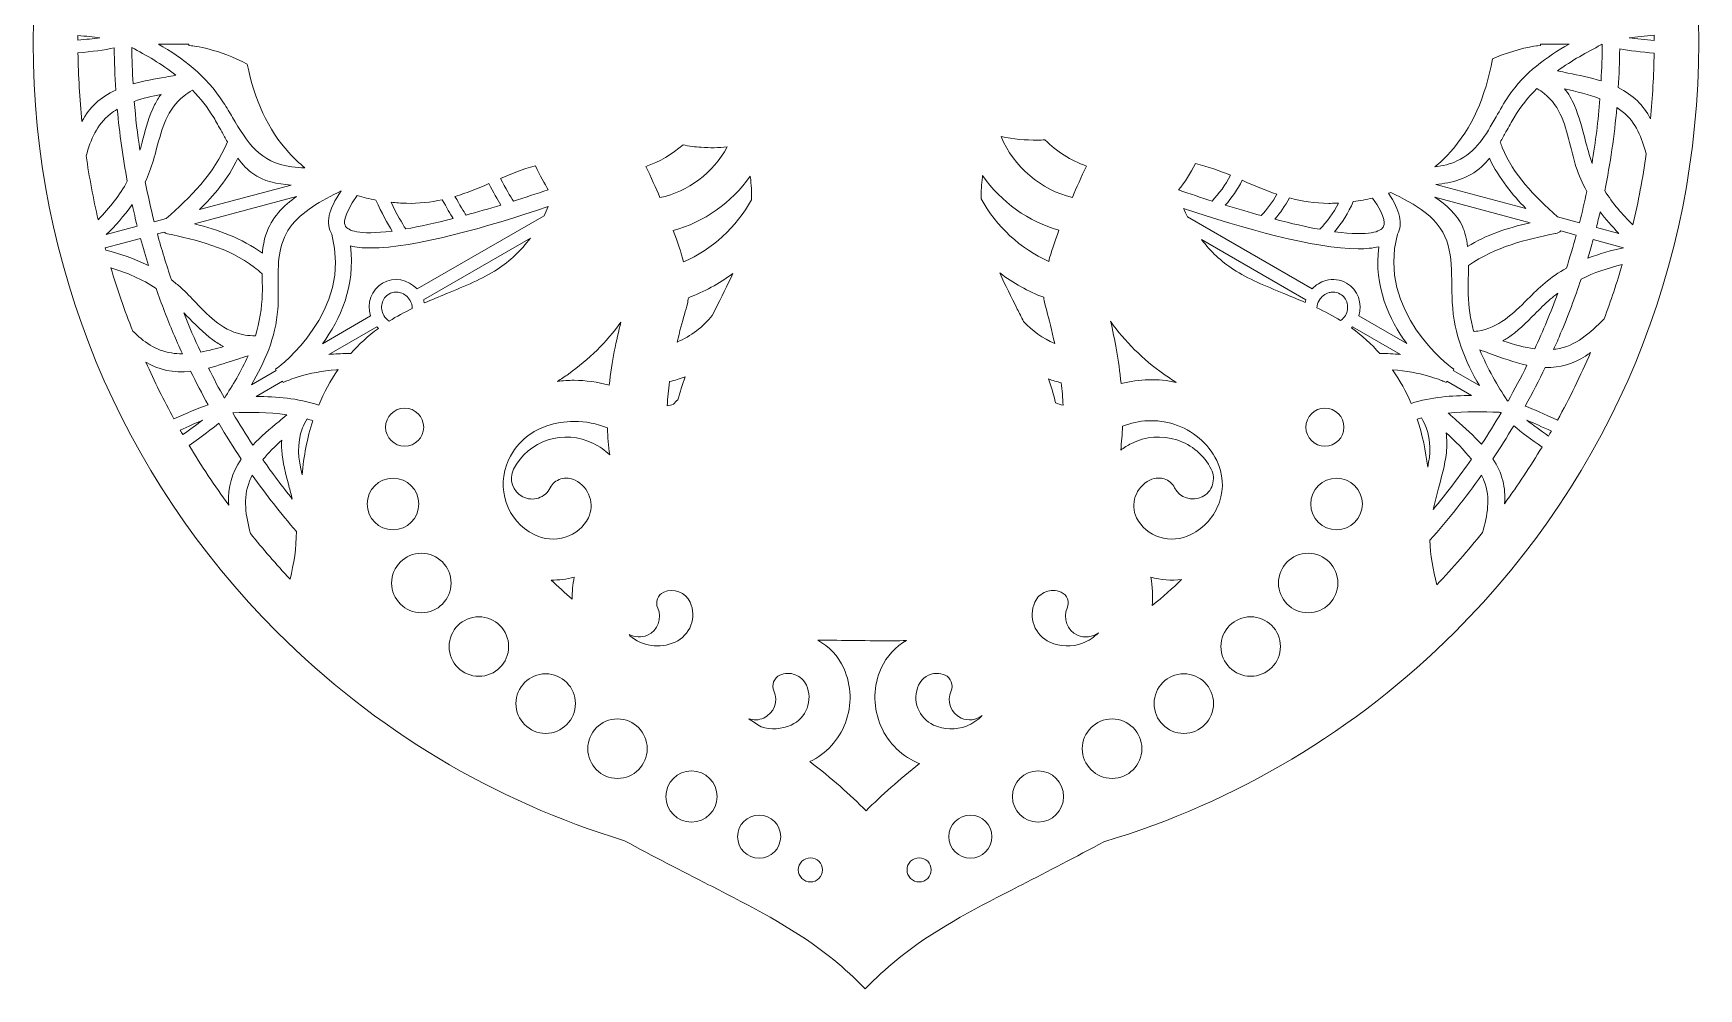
# Model space of a CAD drawing. Header units: millimetres. Extents: x -62 to 1216, y -386 to -56.
# Drawn here: x 931.4 to 1215.7, y -381.4 to -218.4 of the extents above; entities that cross this region are included whole.
import ezdxf

# ---------------------------------------------------------------- set-up
doc = ezdxf.new("R2010")
doc.units = ezdxf.units.MM
doc.header["$MEASUREMENT"] = 0
doc.layers.add('Layer 1', color=7, linetype='Continuous')

msp = doc.modelspace()

# ---------------------------------------------------------------- linework, layer by layer
at = {"layer": 'Layer 1', "lineweight": 0}
for points, knots in [([(1215.65, -219.74), (1215.65, -184.9), (1202.99, -151.57), (1179.92, -125.61), (1179.48, -124.26), (1178.98, -122.7), (1178.49, -121.24), (1175.29, -111.5), (1171.28, -99.31), (1171.29, -88.37), (1171.33, -83.41), (1172.21, -78.71), (1174.39, -74.63), (1177.69, -68.43), (1183.89, -63.84), (1192.79, -61.35), (1192.79, -61.35), (1205.64, -57.92), (1205.64, -57.92), (1205.64, -57.92), (1204.52, -57.89), (1204.52, -57.89), (1204.52, -57.89), (1192.31, -57.29), (1192.31, -57.29), (1184.33, -57.02), (1164.86, -57.97), (1154.83, -71.28), (1151.07, -76.27), (1149.05, -83), (1148.39, -91.64), (1148.23, -93.8), (1148.15, -96.06), (1148.13, -98.72), (1125.82, -84.91), (1100.04, -77.61), (1073.52, -77.61), (1047.02, -77.61), (1021.25, -84.9), (998.94, -98.71), (998.89, -93.28), (998.47, -88.88), (997.62, -84.92), (995.52, -75.15), (990.23, -67.89), (981.86, -63.08), (974.59, -58.9), (965.19, -56.75), (954.74, -57.11), (954.74, -57.11), (942.53, -57.89), (942.53, -57.89), (942.53, -57.89), (941.41, -57.92), (941.41, -57.92), (941.41, -57.92), (954.33, -61.37), (954.33, -61.37), (963.24, -63.86), (969.35, -68.43), (972.66, -74.63), (974.83, -78.71), (975.71, -83.41), (975.75, -88.37), (975.76, -99.31), (971.75, -111.5), (968.55, -121.24), (968.06, -122.71), (967.56, -124.27), (967.12, -125.62), (944.05, -151.58), (931.39, -184.9), (931.39, -219.74), (931.39, -219.81), (931.39, -219.89), (931.39, -219.97), (931.39, -220.01), (931.39, -220.05), (931.39, -220.09), (931.39, -258.05), (946.18, -293.74), (973.02, -320.59), (989.61, -337.18), (1010.11, -349.48), (1032.31, -356.17), (1037.18, -358.81), (1042.08, -361.34), (1046.65, -363.67), (1046.65, -363.67), (1047.18, -363.94), (1047.18, -363.94), (1053.82, -367.34), (1060.68, -370.85), (1066.6, -375.39), (1068.49, -376.84), (1070.31, -378.42), (1072.01, -380.08), (1072.01, -380.08), (1073.38, -381.42), (1073.38, -381.42), (1073.38, -381.42), (1074.76, -380.08), (1074.76, -380.08), (1076.46, -378.42), (1078.28, -376.84), (1080.17, -375.39), (1086.09, -370.85), (1092.95, -367.34), (1099.58, -363.95), (1099.58, -363.95), (1100.12, -363.67), (1100.12, -363.67), (1104.57, -361.39), (1109.35, -358.93), (1114.14, -356.34), (1136.58, -349.69), (1157.28, -337.33), (1174.02, -320.59), (1200.87, -293.74), (1215.65, -258.05), (1215.65, -220.09), (1215.65, -220.05), (1215.65, -220.01), (1215.65, -219.97), (1215.65, -219.89), (1215.65, -219.81), (1215.65, -219.74)], [0, 0, 0, 0, 1, 1, 1, 2, 2, 2, 3, 3, 3, 4, 4, 4, 5, 5, 5, 6, 6, 6, 7, 7, 7, 8, 8, 8, 9, 9, 9, 10, 10, 10, 11, 11, 11, 12, 12, 12, 13, 13, 13, 14, 14, 14, 15, 15, 15, 16, 16, 16, 17, 17, 17, 18, 18, 18, 19, 19, 19, 20, 20, 20, 21, 21, 21, 22, 22, 22, 23, 23, 23, 24, 24, 24, 25, 25, 25, 26, 26, 26, 27, 27, 27, 28, 28, 28, 29, 29, 29, 30, 30, 30, 31, 31, 31, 32, 32, 32, 33, 33, 33, 34, 34, 34, 35, 35, 35, 36, 36, 36, 37, 37, 37, 38, 38, 38, 39, 39, 39, 40, 40, 40, 41, 41, 41, 42, 42, 42, 42]), ([(939.01, -218.78), (940.38, -218.91), (941.66, -219.04), (942.76, -219.18), (941.66, -219.32), (940.37, -219.46), (939, -219.59), (939, -219.32), (939.01, -219.05), (939.01, -218.78)], [0, 0, 0, 0, 1, 1, 1, 2, 2, 2, 3, 3, 3, 3]), ([(1203.8, -219.18), (1205.04, -219.02), (1206.51, -218.87), (1208.06, -218.73), (1208.06, -219.03), (1208.07, -219.33), (1208.07, -219.63), (1206.51, -219.49), (1205.04, -219.34), (1203.8, -219.18)], [0, 0, 0, 0, 1, 1, 1, 2, 2, 2, 3, 3, 3, 3]), ([(939.02, -221.77), (941.37, -221.54), (943.59, -221.26), (945.2, -220.9), (945.23, -223.29), (945.32, -225.71), (945.47, -228.11), (942.83, -229.31), (940.94, -231.07), (939.69, -233.45), (939.3, -229.59), (939.08, -225.69), (939.02, -221.77)], [0, 0, 0, 0, 1, 1, 1, 2, 2, 2, 3, 3, 3, 4, 4, 4, 4]), ([(955.72, -225.57), (955.14, -225.68), (954.56, -225.78), (953.99, -225.88), (952.13, -226.21), (950.21, -226.55), (948.42, -227.05), (948.29, -224.96), (948.22, -222.88), (948.2, -220.85), (950.62, -222.12), (953.3, -223.65), (955.72, -225.57)], [0, 0, 0, 0, 1, 1, 1, 2, 2, 2, 3, 3, 3, 4, 4, 4, 4]), ([(975.53, -241.21), (970, -240.52), (967.87, -236.92), (965.39, -232.76), (964.91, -231.95), (964.41, -231.1), (963.86, -230.26), (960.85, -225.55), (956.82, -222.61), (952.75, -220.25), (952.75, -220.25), (957.94, -220.25), (957.94, -220.25), (957.94, -220.25), (957.92, -220.48), (957.92, -220.48), (957.92, -220.48), (958.41, -220.53), (958.41, -220.53), (958.5, -220.54), (963.13, -221.09), (967.92, -223.68), (969.09, -229.76), (971.48, -234.86), (975.02, -238.78), (975.87, -239.72), (976.78, -240.58), (977.74, -241.37), (976.99, -241.35), (976.25, -241.3), (975.53, -241.21)], [0, 0, 0, 0, 1, 1, 1, 2, 2, 2, 3, 3, 3, 4, 4, 4, 5, 5, 5, 6, 6, 6, 7, 7, 7, 8, 8, 8, 9, 9, 9, 10, 10, 10, 10]), ([(1174.38, -240.2), (1173.23, -240.73), (1171.97, -241.03), (1170.64, -241.2), (1171.53, -240.46), (1172.38, -239.65), (1173.17, -238.78), (1176.88, -234.67), (1179.32, -229.26), (1180.43, -222.8), (1184.52, -220.96), (1188.08, -220.54), (1188.16, -220.53), (1188.16, -220.53), (1188.66, -220.48), (1188.66, -220.48), (1188.66, -220.48), (1188.63, -220.25), (1188.63, -220.25), (1188.63, -220.25), (1193.53, -220.25), (1193.53, -220.25), (1189.72, -222.43), (1185.95, -225.09), (1183.18, -229.15), (1182.4, -230.29), (1181.73, -231.5), (1181.07, -232.67), (1179.32, -235.77), (1177.67, -238.71), (1174.38, -240.2)], [0, 0, 0, 0, 1, 1, 1, 2, 2, 2, 3, 3, 3, 4, 4, 4, 5, 5, 5, 6, 6, 6, 7, 7, 7, 8, 8, 8, 9, 9, 9, 10, 10, 10, 10]), ([(1198.95, -220.41), (1198.98, -220.4), (1199, -220.39), (1199.02, -220.37), (1199.08, -220.35), (1199.13, -220.32), (1199.18, -220.29), (1199.17, -222.32), (1199.11, -224.42), (1198.99, -226.54), (1197.17, -225.98), (1195.21, -225.58), (1193.32, -225.19), (1192.73, -225.07), (1192.14, -224.95), (1191.55, -224.82), (1193.97, -223.06), (1196.63, -221.61), (1198.95, -220.41)], [0, 0, 0, 0, 1, 1, 1, 2, 2, 2, 3, 3, 3, 4, 4, 4, 5, 5, 5, 6, 6, 6, 6]), ([(1207.42, -233.02), (1206.25, -230.69), (1204.45, -228.94), (1201.93, -227.69), (1202.07, -225.48), (1202.15, -223.26), (1202.17, -221.06), (1203.81, -221.37), (1205.88, -221.61), (1208.05, -221.81), (1207.99, -225.57), (1207.78, -229.31), (1207.42, -233.02)], [0, 0, 0, 0, 1, 1, 1, 2, 2, 2, 3, 3, 3, 4, 4, 4, 4]), ([(948.62, -230.04), (950.1, -229.52), (951.69, -229.14), (953.19, -228.83), (952.78, -229.38), (952.42, -229.98), (952.1, -230.61), (951.16, -232.5), (950.62, -234.53), (950.1, -236.5), (949.93, -237.12), (949.77, -237.75), (949.59, -238.38), (949.17, -235.62), (948.85, -232.82), (948.62, -230.04)], [0, 0, 0, 0, 1, 1, 1, 2, 2, 2, 3, 3, 3, 4, 4, 4, 5, 5, 5, 5]), ([(951.25, -242.02), (951.72, -240.72), (952.08, -239.38), (952.43, -238.09), (953.36, -234.64), (954.23, -231.38), (957.08, -229.12), (957.52, -228.77), (958.01, -228.44), (958.57, -228.13), (959.93, -229.54), (961.11, -231.07), (962.18, -232.79), (962.63, -233.51), (963.08, -234.33), (963.55, -235.2), (963.86, -235.77), (964.18, -236.35), (964.52, -236.93), (962.24, -242.49), (958.13, -246.45), (954.09, -250.01), (954.09, -250.01), (952.03, -250.56), (952.03, -250.56), (951.46, -248.32), (950.95, -246.04), (950.51, -243.78), (950.79, -243.18), (951.03, -242.6), (951.25, -242.02)], [0, 0, 0, 0, 1, 1, 1, 2, 2, 2, 3, 3, 3, 4, 4, 4, 5, 5, 5, 6, 6, 6, 7, 7, 7, 8, 8, 8, 9, 9, 9, 10, 10, 10, 10]), ([(1191.53, -249.75), (1187.52, -246.07), (1184.05, -242.61), (1182.1, -237.88), (1182, -237.62), (1181.89, -237.34), (1181.77, -237), (1182.11, -236.41), (1182.44, -235.8), (1182.76, -235.21), (1183.23, -234.35), (1183.67, -233.54), (1184.14, -232.78), (1185.28, -230.94), (1186.56, -229.31), (1188.04, -227.83), (1188.49, -228.1), (1188.89, -228.39), (1189.27, -228.69), (1192.14, -230.99), (1192.93, -234.23), (1193.76, -237.66), (1194.04, -238.81), (1194.33, -239.99), (1194.7, -241.16), (1195.17, -242.61), (1195.77, -243.99), (1196.54, -245.39), (1196.17, -247.18), (1195.75, -248.98), (1195.3, -250.76), (1195.3, -250.76), (1191.53, -249.75), (1191.53, -249.75)], [0, 0, 0, 0, 1, 1, 1, 2, 2, 2, 3, 3, 3, 4, 4, 4, 5, 5, 5, 6, 6, 6, 7, 7, 7, 8, 8, 8, 9, 9, 9, 10, 10, 10, 11, 11, 11, 11]), ([(1196.28, -236.59), (1195.77, -234.64), (1195.24, -232.64), (1194.43, -230.72), (1193.98, -229.66), (1193.43, -228.72), (1192.75, -227.88), (1194.82, -228.35), (1196.9, -228.86), (1198.79, -229.61), (1198.51, -233.26), (1198.05, -236.95), (1197.44, -240.61), (1196.99, -239.28), (1196.63, -237.92), (1196.28, -236.59)], [0, 0, 0, 0, 1, 1, 1, 2, 2, 2, 3, 3, 3, 4, 4, 4, 5, 5, 5, 5]), ([(940.41, -239.3), (941.21, -236.56), (942.22, -234.04), (944.55, -232.18), (944.9, -231.9), (945.29, -231.63), (945.73, -231.37), (946.1, -235.49), (946.68, -239.62), (947.44, -243.66), (946.14, -246.04), (944.46, -248.15), (942.46, -250.23), (941.63, -246.63), (940.94, -242.98), (940.41, -239.3)], [0, 0, 0, 0, 1, 1, 1, 2, 2, 2, 3, 3, 3, 4, 4, 4, 5, 5, 5, 5]), ([(1204.4, -251.12), (1202.6, -249.31), (1200.95, -247.42), (1199.62, -245.28), (1200.56, -240.64), (1201.25, -235.87), (1201.68, -231.07), (1202.01, -231.29), (1202.32, -231.51), (1202.61, -231.75), (1205.01, -233.68), (1205.96, -236.26), (1206.69, -239.06), (1206.11, -243.13), (1205.35, -247.15), (1204.4, -251.12)], [0, 0, 0, 0, 1, 1, 1, 2, 2, 2, 3, 3, 3, 4, 4, 4, 5, 5, 5, 5]), ([(1042.29, -237.45), (1043.3, -237.66), (1044.35, -237.81), (1045.41, -237.87), (1046.86, -237.98), (1048.35, -237.95), (1049.84, -237.8), (1047.41, -242.22), (1043.17, -245.43), (1038.35, -246.45), (1037.63, -244.79), (1036.83, -243.01), (1035.96, -241.13), (1038.28, -240.32), (1040.44, -239.07), (1042.29, -237.45)], [0, 0, 0, 0, 1, 1, 1, 2, 2, 2, 3, 3, 3, 4, 4, 4, 5, 5, 5, 5]), ([(1096.58, -236.05), (1098.7, -236.47), (1100.76, -236.66), (1102.83, -236.64), (1103.24, -236.63), (1103.65, -236.62), (1104.06, -236.59), (1106.05, -238.59), (1108.47, -240.12), (1111.14, -241.07), (1110.26, -242.96), (1109.46, -244.75), (1108.74, -246.41), (1103.4, -245.2), (1098.72, -241.19), (1096.58, -236.05)], [0, 0, 0, 0, 1, 1, 1, 2, 2, 2, 3, 3, 3, 4, 4, 4, 5, 5, 5, 5]), ([(959.74, -248.5), (962.16, -246.13), (964.62, -243.28), (966.31, -239.74), (967.15, -240.86), (967.98, -241.72), (968.85, -242.34), (970.68, -243.66), (973.05, -244.16), (975.38, -244.31), (975.38, -244.31), (959.74, -248.5), (959.74, -248.5)], [0, 0, 0, 0, 1, 1, 1, 2, 2, 2, 3, 3, 3, 4, 4, 4, 4]), ([(1013.33, -247.05), (1012.81, -246.22), (1012.01, -244.87), (1011.16, -243.17), (1012.84, -242.44), (1014.87, -241.63), (1017.09, -241.02), (1017.89, -242.69), (1018.67, -244.1), (1019.29, -245.11), (1017.26, -245.8), (1015.26, -246.45), (1013.33, -247.05)], [0, 0, 0, 0, 1, 1, 1, 2, 2, 2, 3, 3, 3, 4, 4, 4, 4]), ([(1129.74, -240.65), (1131.91, -241.16), (1133.96, -241.89), (1135.75, -242.63), (1134.86, -244.32), (1133.8, -245.79), (1132.58, -247.03), (1130.72, -246.44), (1128.8, -245.81), (1126.85, -245.15), (1127.96, -243.83), (1128.92, -242.33), (1129.74, -240.65)], [0, 0, 0, 0, 1, 1, 1, 2, 2, 2, 3, 3, 3, 4, 4, 4, 4]), ([(1170.78, -244.19), (1173.52, -243.98), (1176.29, -243.23), (1178.59, -241.18), (1179.05, -240.77), (1179.5, -240.29), (1179.94, -239.74), (1181.58, -243.21), (1183.96, -246.05), (1186.14, -248.31), (1186.14, -248.31), (1170.78, -244.19), (1170.78, -244.19)], [0, 0, 0, 0, 1, 1, 1, 2, 2, 2, 3, 3, 3, 4, 4, 4, 4]), ([(1009.17, -244.06), (1009.91, -245.54), (1010.63, -246.79), (1011.2, -247.71), (1009.13, -248.34), (1007.13, -248.92), (1005.25, -249.43), (1004.87, -248.86), (1004.16, -247.74), (1003.36, -246.24), (1005.38, -245.65), (1007.31, -244.88), (1009.17, -244.06)], [0, 0, 0, 0, 1, 1, 1, 2, 2, 2, 3, 3, 3, 4, 4, 4, 4]), ([(1042.39, -257.4), (1041.97, -255.84), (1041.39, -254.08), (1040.63, -252.06), (1045.85, -250.67), (1050.57, -247.32), (1053.75, -242.79), (1053.76, -242.83), (1053.76, -242.87), (1053.77, -242.91), (1053.77, -242.91), (1053.78, -242.99), (1053.78, -242.99), (1053.95, -244.23), (1054.03, -245.51), (1053.99, -246.8), (1051.4, -251.5), (1047.22, -255.31), (1042.39, -257.4)], [0, 0, 0, 0, 1, 1, 1, 2, 2, 2, 3, 3, 3, 4, 4, 4, 5, 5, 5, 6, 6, 6, 6]), ([(1093.4, -242.95), (1093.41, -242.9), (1093.41, -242.86), (1093.41, -242.84), (1093.42, -242.79), (1093.43, -242.74), (1093.43, -242.69), (1096.59, -247.21), (1101.27, -250.58), (1106.46, -252.01), (1105.71, -254.02), (1105.12, -255.77), (1104.7, -257.33), (1099.89, -255.19), (1095.74, -251.36), (1093.18, -246.65), (1093.16, -245.39), (1093.23, -244.14), (1093.4, -242.95)], [0, 0, 0, 0, 1, 1, 1, 2, 2, 2, 3, 3, 3, 4, 4, 4, 5, 5, 5, 6, 6, 6, 6]), ([(1137.98, -243.6), (1139.8, -244.42), (1141.69, -245.22), (1143.66, -245.88), (1142.88, -247.24), (1141.99, -248.46), (1140.98, -249.51), (1139.04, -248.98), (1136.98, -248.39), (1134.85, -247.73), (1135.95, -246.49), (1136.91, -245.07), (1137.74, -243.49), (1137.82, -243.53), (1137.9, -243.56), (1137.98, -243.6)], [0, 0, 0, 0, 1, 1, 1, 2, 2, 2, 3, 3, 3, 4, 4, 4, 5, 5, 5, 5]), ([(976.34, -246.27), (974.08, -247.82), (972.06, -249.85), (971.09, -252.78), (970.78, -253.71), (970.59, -254.73), (970.5, -255.94), (966.94, -253.37), (962.9, -251.96), (958.93, -250.93), (958.93, -250.93), (976.34, -246.27), (976.34, -246.27)], [0, 0, 0, 0, 1, 1, 1, 2, 2, 2, 3, 3, 3, 4, 4, 4, 4]), ([(972.86, -275.93), (972.86, -275.93), (968.62, -278.38), (968.62, -278.38), (970.83, -274.58), (972.76, -270.39), (973.13, -265.49), (973.23, -264.12), (973.22, -262.73), (973.2, -261.39), (973.16, -257.83), (973.12, -254.46), (975.22, -251.52), (977.18, -248.79), (980.56, -246.99), (983.93, -245.3), (981.74, -248.51), (981.24, -250.89), (982.34, -252.69), (985.93, -265.86), (973.26, -275.36), (973.13, -275.45), (973.13, -275.45), (972.73, -275.74), (972.73, -275.74), (972.73, -275.74), (972.86, -275.93), (972.86, -275.93)], [0, 0, 0, 0, 1, 1, 1, 2, 2, 2, 3, 3, 3, 4, 4, 4, 5, 5, 5, 6, 6, 6, 7, 7, 7, 8, 8, 8, 9, 9, 9, 9]), ([(986.69, -246.1), (987.72, -246.42), (988.79, -246.67), (989.88, -246.87), (990.85, -249.08), (991.87, -250.91), (992.64, -252.16), (986.77, -252.93), (985.14, -252), (984.7, -251.35), (984.45, -251), (984.04, -249.71), (986.69, -246.1)], [0, 0, 0, 0, 1, 1, 1, 2, 2, 2, 3, 3, 3, 4, 4, 4, 4]), ([(992.45, -247.25), (993.31, -247.33), (994.18, -247.4), (995.07, -247.42), (997.2, -247.48), (999.24, -247.24), (1001.2, -246.8), (1001.91, -248.15), (1002.57, -249.25), (1003.06, -250.01), (1000.03, -250.79), (997.3, -251.4), (994.95, -251.8), (994.36, -250.87), (993.41, -249.27), (992.45, -247.25)], [0, 0, 0, 0, 1, 1, 1, 2, 2, 2, 3, 3, 3, 4, 4, 4, 5, 5, 5, 5]), ([(1145.78, -246.51), (1147.92, -247.08), (1150.16, -247.43), (1152.51, -247.43), (1152.71, -247.43), (1152.91, -247.43), (1153.13, -247.42), (1153.48, -247.41), (1153.83, -247.39), (1154.17, -247.37), (1153.27, -249.1), (1152.21, -250.6), (1150.96, -251.86), (1148.71, -251.45), (1146.14, -250.87), (1143.31, -250.13), (1144.23, -249.05), (1145.05, -247.84), (1145.78, -246.51)], [0, 0, 0, 0, 1, 1, 1, 2, 2, 2, 3, 3, 3, 4, 4, 4, 5, 5, 5, 6, 6, 6, 6]), ([(1156.7, -247.13), (1157.83, -246.98), (1158.92, -246.78), (1159.99, -246.52), (1162.42, -249.92), (1162.02, -251.16), (1161.79, -251.5), (1161.33, -252.17), (1159.63, -253.11), (1153.5, -252.27), (1154.75, -250.79), (1155.82, -249.07), (1156.7, -247.13)], [0, 0, 0, 0, 1, 1, 1, 2, 2, 2, 3, 3, 3, 4, 4, 4, 4]), ([(1173.44, -275.45), (1173.32, -275.35), (1160.63, -265.9), (1164.24, -252.69), (1165.18, -250.94), (1164.7, -248.69), (1162.72, -245.7), (1162.86, -245.65), (1162.99, -245.61), (1163.12, -245.56), (1165.17, -246.59), (1167.23, -247.67), (1168.96, -248.98), (1173.4, -252.34), (1173.45, -256.52), (1173.52, -261.36), (1173.53, -262.31), (1173.54, -263.29), (1173.59, -264.3), (1173.84, -269.88), (1175.86, -274.44), (1178.21, -278.52), (1178.21, -278.52), (1173.72, -275.92), (1173.72, -275.92), (1173.72, -275.92), (1173.85, -275.74), (1173.85, -275.74), (1173.85, -275.74), (1173.44, -275.45), (1173.44, -275.45)], [0, 0, 0, 0, 1, 1, 1, 2, 2, 2, 3, 3, 3, 4, 4, 4, 5, 5, 5, 6, 6, 6, 7, 7, 7, 8, 8, 8, 9, 9, 9, 10, 10, 10, 10]), ([(1170.63, -246.37), (1170.63, -246.37), (1186.9, -250.73), (1186.9, -250.73), (1182.84, -251.67), (1179.37, -252.82), (1176.2, -254.79), (1176.04, -253.43), (1175.75, -252.29), (1175.31, -251.34), (1175.31, -251.34), (1175.31, -251.34), (1175.31, -251.34), (1174.38, -249.28), (1172.58, -247.66), (1170.63, -246.37)], [0, 0, 0, 0, 1, 1, 1, 2, 2, 2, 3, 3, 3, 4, 4, 4, 5, 5, 5, 5]), ([(948.26, -247.65), (948.55, -248.92), (948.84, -250.15), (949.14, -251.34), (949.14, -251.34), (943.84, -252.76), (943.84, -252.76), (945.29, -251.33), (946.88, -249.62), (948.26, -247.65)], [0, 0, 0, 0, 1, 1, 1, 2, 2, 2, 3, 3, 3, 3]), ([(996.91, -262.04), (995.4, -260.37), (992.94, -259.94), (991.02, -261.04), (989.11, -262.15), (988.26, -264.5), (988.94, -266.64), (988.94, -266.64), (980.75, -271.37), (980.75, -271.37), (983.76, -267.26), (986.44, -261.52), (985.51, -254.7), (986.48, -254.93), (987.64, -255.04), (988.98, -255.04), (996.47, -255.04), (1008.91, -251.47), (1019.26, -247.99), (1019.05, -248.51), (1018.82, -249.03), (1018.57, -249.53), (1018.57, -249.53), (996.91, -262.04), (996.91, -262.04)], [0, 0, 0, 0, 1, 1, 1, 2, 2, 2, 3, 3, 3, 4, 4, 4, 5, 5, 5, 6, 6, 6, 7, 7, 7, 8, 8, 8, 8]), ([(1155.55, -261.04), (1154.49, -260.43), (1153.23, -260.27), (1152.02, -260.59), (1151.1, -260.83), (1150.29, -261.33), (1149.66, -262.04), (1149.66, -262.04), (1128.37, -249.75), (1128.37, -249.75), (1128.14, -249.27), (1127.91, -248.79), (1127.7, -248.3), (1137.84, -251.69), (1150.11, -255.19), (1157.51, -255.19), (1158.88, -255.19), (1160.07, -255.07), (1161.04, -254.83), (1160.17, -261.59), (1162.83, -267.29), (1165.82, -271.36), (1165.82, -271.36), (1157.63, -266.63), (1157.63, -266.63), (1158.31, -264.49), (1157.46, -262.15), (1155.55, -261.04)], [0, 0, 0, 0, 1, 1, 1, 2, 2, 2, 3, 3, 3, 4, 4, 4, 5, 5, 5, 6, 6, 6, 7, 7, 7, 8, 8, 8, 9, 9, 9, 9]), ([(1198.84, -248.88), (1199.74, -250.07), (1200.79, -251.28), (1202.04, -252.57), (1202.04, -252.57), (1198.18, -251.54), (1198.18, -251.54), (1198.41, -250.64), (1198.63, -249.75), (1198.84, -248.88)], [0, 0, 0, 0, 1, 1, 1, 2, 2, 2, 3, 3, 3, 3]), ([(953.71, -252.33), (953.87, -252.47), (954.07, -252.57), (954.3, -252.62), (959.17, -253.7), (964.69, -254.92), (969.14, -258.35), (969.53, -258.66), (969.94, -259), (970.44, -259.45), (970.44, -259.45), (970.46, -260.04), (970.46, -260.04), (970.48, -261.01), (970.51, -261.94), (970.48, -262.83), (970.4, -265.34), (970.02, -267.7), (969.31, -270.03), (968.68, -270.03), (968.09, -269.98), (967.53, -269.89), (963.89, -269.33), (961.59, -266.92), (959.15, -264.37), (958.34, -263.52), (957.49, -262.63), (956.59, -261.81), (956.08, -261.35), (955.54, -260.91), (954.98, -260.48), (954.1, -257.9), (953.29, -255.27), (952.57, -252.64), (952.57, -252.64), (953.71, -252.33), (953.71, -252.33)], [0, 0, 0, 0, 1, 1, 1, 2, 2, 2, 3, 3, 3, 4, 4, 4, 5, 5, 5, 6, 6, 6, 7, 7, 7, 8, 8, 8, 9, 9, 9, 10, 10, 10, 11, 11, 11, 12, 12, 12, 12]), ([(1189.43, -260.97), (1188.38, -261.86), (1187.4, -262.84), (1186.45, -263.78), (1183.92, -266.3), (1181.53, -268.69), (1177.93, -269.23), (1177.77, -269.25), (1177.62, -269.27), (1177.46, -269.29), (1177.38, -269.26), (1177.3, -269.23), (1177.22, -269.21), (1176.68, -267.16), (1176.38, -265.11), (1176.31, -262.95), (1176.29, -262.1), (1176.31, -261.16), (1176.33, -260.17), (1176.34, -259.47), (1176.36, -258.76), (1176.36, -258.03), (1180.95, -254.83), (1186.21, -253.58), (1191.2, -252.58), (1191.22, -252.57), (1191.24, -252.57), (1191.26, -252.56), (1191.58, -252.53), (1191.89, -252.37), (1192.13, -252.13), (1192.13, -252.13), (1194.75, -252.83), (1194.75, -252.83), (1194.23, -254.75), (1193.66, -256.65), (1193.07, -258.48), (1191.74, -259.22), (1190.55, -260.04), (1189.43, -260.97)], [0, 0, 0, 0, 1, 1, 1, 2, 2, 2, 3, 3, 3, 4, 4, 4, 5, 5, 5, 6, 6, 6, 7, 7, 7, 8, 8, 8, 9, 9, 9, 10, 10, 10, 11, 11, 11, 12, 12, 12, 13, 13, 13, 13]), ([(943.66, -255.02), (943.66, -255.02), (949.69, -253.41), (949.69, -253.41), (950.12, -254.96), (950.57, -256.52), (951.06, -258.06), (948.66, -256.87), (946.14, -256.03), (943.76, -255.39), (943.72, -255.27), (943.69, -255.15), (943.66, -255.02)], [0, 0, 0, 0, 1, 1, 1, 2, 2, 2, 3, 3, 3, 4, 4, 4, 4]), ([(998.12, -264.42), (998.08, -264.25), (998.04, -264.07), (997.98, -263.89), (997.98, -263.89), (1016.23, -253.36), (1016.23, -253.36), (1014.66, -255.46), (1012.75, -257.28), (1010.58, -258.69), (1008.03, -260.34), (1005.07, -261.54), (1001.94, -262.82), (1000.68, -263.34), (999.4, -263.86), (998.12, -264.42)], [0, 0, 0, 0, 1, 1, 1, 2, 2, 2, 3, 3, 3, 4, 4, 4, 5, 5, 5, 5]), ([(1148.59, -263.89), (1148.54, -264.04), (1148.5, -264.18), (1148.47, -264.33), (1147.26, -263.8), (1146.04, -263.31), (1144.84, -262.82), (1141.72, -261.54), (1138.77, -260.34), (1136.22, -258.69), (1134.16, -257.36), (1132.33, -255.62), (1130.8, -253.62), (1130.8, -253.62), (1148.59, -263.89), (1148.59, -263.89)], [0, 0, 0, 0, 1, 1, 1, 2, 2, 2, 3, 3, 3, 4, 4, 4, 5, 5, 5, 5]), ([(1196.72, -256.79), (1197.02, -255.78), (1197.33, -254.73), (1197.63, -253.6), (1197.63, -253.6), (1202.8, -254.99), (1202.8, -254.99), (1200.84, -255.44), (1198.75, -256.01), (1196.72, -256.79)], [0, 0, 0, 0, 1, 1, 1, 2, 2, 2, 3, 3, 3, 3]), ([(944.63, -258.43), (947.31, -259.24), (949.97, -260.33), (952.35, -261.97), (953.28, -264.62), (954.27, -267.18), (955.29, -269.6), (955.75, -270.69), (956.25, -271.81), (956.84, -273.1), (956.19, -273.1), (955.59, -273.05), (955, -272.96), (952.23, -272.53), (950.23, -271.03), (948.36, -269.21), (946.96, -265.68), (945.72, -262.08), (944.63, -258.43)], [0, 0, 0, 0, 1, 1, 1, 2, 2, 2, 3, 3, 3, 4, 4, 4, 5, 5, 5, 6, 6, 6, 6]), ([(1199.51, -267.12), (1197.09, -269.54), (1194.74, -271.77), (1191.28, -272.29), (1191.15, -272.31), (1191.02, -272.32), (1190.89, -272.34), (1191.34, -271.34), (1191.73, -270.45), (1192.09, -269.6), (1193.36, -266.6), (1194.53, -263.49), (1195.59, -260.34), (1197.78, -259.27), (1200.08, -258.5), (1202.61, -257.85), (1201.69, -260.98), (1200.66, -264.07), (1199.51, -267.12)], [0, 0, 0, 0, 1, 1, 1, 2, 2, 2, 3, 3, 3, 4, 4, 4, 5, 5, 5, 6, 6, 6, 6]), ([(1041.28, -271.11), (1041.72, -269.27), (1042.17, -267.68), (1042.52, -266.42), (1042.72, -265.69), (1042.9, -265.06), (1043.03, -264.55), (1043.11, -264.23), (1043.17, -263.89), (1043.2, -263.53), (1045.88, -262.55), (1048.44, -261.15), (1050.77, -259.4), (1049.87, -261.44), (1048.83, -263.49), (1047.82, -265.49), (1047.82, -265.49), (1047.28, -266.55), (1047.28, -266.55), (1045.71, -268.51), (1043.62, -270.09), (1041.28, -271.11)], [0, 0, 0, 0, 1, 1, 1, 2, 2, 2, 3, 3, 3, 4, 4, 4, 5, 5, 5, 6, 6, 6, 7, 7, 7, 7]), ([(1103.86, -263.46), (1103.89, -263.85), (1103.96, -264.22), (1104.05, -264.58), (1104.05, -264.58), (1104.36, -265.77), (1104.36, -265.77), (1104.73, -267.15), (1105.25, -269.09), (1105.73, -271.36), (1103.71, -270.49), (1101.9, -269.19), (1100.4, -267.57), (1100.05, -266.86), (1099.7, -266.16), (1099.35, -265.46), (1098.33, -263.45), (1097.28, -261.38), (1096.36, -259.3), (1098.67, -261.06), (1101.21, -262.46), (1103.86, -263.46)], [0, 0, 0, 0, 1, 1, 1, 2, 2, 2, 3, 3, 3, 4, 4, 4, 5, 5, 5, 6, 6, 6, 7, 7, 7, 7]), ([(991.23, -266.56), (990.86, -265.92), (990.75, -265.19), (990.92, -264.49), (991.09, -263.81), (991.5, -263.24), (992.09, -262.9), (992.09, -262.9), (992.09, -262.9), (992.09, -262.9), (992.47, -262.68), (992.89, -262.57), (993.32, -262.57), (993.57, -262.57), (993.82, -262.61), (994.06, -262.68), (994.75, -262.88), (995.33, -263.34), (995.69, -263.98), (995.94, -264.41), (996.07, -264.88), (996.08, -265.36), (994.75, -266), (993.43, -266.71), (992.13, -267.52), (991.77, -267.28), (991.46, -266.95), (991.23, -266.56)], [0, 0, 0, 0, 1, 1, 1, 2, 2, 2, 3, 3, 3, 4, 4, 4, 5, 5, 5, 6, 6, 6, 7, 7, 7, 8, 8, 8, 9, 9, 9, 9]), ([(1154.54, -267.44), (1153.21, -266.62), (1151.86, -265.9), (1150.49, -265.25), (1150.52, -264.81), (1150.65, -264.38), (1150.88, -263.98), (1151.26, -263.32), (1151.86, -262.85), (1152.57, -262.66), (1152.8, -262.6), (1153.02, -262.57), (1153.25, -262.57), (1153.68, -262.57), (1154.1, -262.68), (1154.48, -262.9), (1155.07, -263.24), (1155.48, -263.8), (1155.65, -264.49), (1155.82, -265.18), (1155.71, -265.92), (1155.34, -266.55), (1155.34, -266.55), (1155.34, -266.55), (1155.34, -266.55), (1155.13, -266.91), (1154.86, -267.21), (1154.54, -267.44)], [0, 0, 0, 0, 1, 1, 1, 2, 2, 2, 3, 3, 3, 4, 4, 4, 5, 5, 5, 6, 6, 6, 7, 7, 7, 8, 8, 8, 9, 9, 9, 9]), ([(1182.21, -270.9), (1182.47, -270.75), (1182.73, -270.59), (1182.99, -270.42), (1184.75, -269.26), (1186.23, -267.77), (1187.67, -266.33), (1188.51, -265.47), (1189.39, -264.59), (1190.3, -263.8), (1190.72, -263.44), (1191.14, -263.1), (1191.59, -262.77), (1190.41, -265.98), (1189.1, -269.16), (1187.66, -272.26), (1185.95, -272.03), (1184.19, -271.55), (1182.21, -270.9)], [0, 0, 0, 0, 1, 1, 1, 2, 2, 2, 3, 3, 3, 4, 4, 4, 5, 5, 5, 6, 6, 6, 6]), ([(957.51, -266.56), (958.92, -267.98), (960.39, -269.46), (962.04, -270.71), (962.63, -271.16), (963.24, -271.54), (963.87, -271.86), (962.59, -272.23), (961.27, -272.58), (959.96, -272.81), (958.95, -270.64), (957.98, -268.4), (957.07, -266.12), (957.22, -266.27), (957.36, -266.41), (957.51, -266.56)], [0, 0, 0, 0, 1, 1, 1, 2, 2, 2, 3, 3, 3, 4, 4, 4, 5, 5, 5, 5]), ([(985.57, -273.05), (985.39, -273.05), (985.22, -273.05), (985.04, -273.05), (983.93, -273.05), (982.85, -273.11), (981.83, -273.22), (981.83, -273.22), (990.01, -268.5), (990.01, -268.5), (990.1, -268.59), (990.19, -268.68), (990.29, -268.77), (988.53, -270.05), (986.96, -271.49), (985.57, -273.05)], [0, 0, 0, 0, 1, 1, 1, 2, 2, 2, 3, 3, 3, 4, 4, 4, 5, 5, 5, 5]), ([(1022.72, -276.55), (1026.24, -274.08), (1029.27, -271.07), (1031.68, -267.69), (1030.92, -270.7), (1030.12, -274.42), (1029.69, -278.46), (1027.72, -277.9), (1025.69, -277.62), (1023.69, -277.62), (1022.74, -277.62), (1021.79, -277.69), (1020.86, -277.81), (1021.48, -277.41), (1022.11, -276.99), (1022.72, -276.55)], [0, 0, 0, 0, 1, 1, 1, 2, 2, 2, 3, 3, 3, 4, 4, 4, 5, 5, 5, 5]), ([(1124.34, -276.55), (1125.04, -277.04), (1125.77, -277.52), (1126.48, -277.98), (1123.39, -277.31), (1120.14, -277.37), (1117.06, -278.18), (1116.68, -274.18), (1115.96, -270.5), (1115.27, -267.55), (1117.7, -270.98), (1120.77, -274.04), (1124.34, -276.55)], [0, 0, 0, 0, 1, 1, 1, 2, 2, 2, 3, 3, 3, 4, 4, 4, 4]), ([(1156.38, -268.68), (1156.44, -268.62), (1156.5, -268.56), (1156.56, -268.49), (1156.56, -268.49), (1164.75, -273.22), (1164.75, -273.22), (1163.63, -273.1), (1162.44, -273.04), (1161.22, -273.05), (1159.8, -271.45), (1158.19, -269.98), (1156.38, -268.68)], [0, 0, 0, 0, 1, 1, 1, 2, 2, 2, 3, 3, 3, 4, 4, 4, 4]), ([(1178.3, -272.43), (1178.85, -272.63), (1179.4, -272.82), (1179.94, -273.02), (1182.04, -273.79), (1184.21, -274.57), (1186.34, -275.03), (1185.3, -277.14), (1184.21, -279.2), (1183.11, -281.15), (1183.07, -281.15), (1183.03, -281.14), (1183, -281.14), (1182.98, -281.11), (1182.97, -281.09), (1182.95, -281.06), (1181.35, -278.57), (1179.57, -275.63), (1178.3, -272.43)], [0, 0, 0, 0, 1, 1, 1, 2, 2, 2, 3, 3, 3, 4, 4, 4, 5, 5, 5, 6, 6, 6, 6]), ([(1191.55, -284.43), (1189.23, -283.35), (1187.41, -282.55), (1186.03, -282.01), (1187.25, -279.81), (1188.4, -277.6), (1189.45, -275.42), (1192, -275.49), (1194.26, -274.86), (1196.34, -273.48), (1196.63, -273.29), (1196.92, -273.08), (1197.2, -272.87), (1195.51, -276.81), (1193.62, -280.66), (1191.55, -284.43)], [0, 0, 0, 0, 1, 1, 1, 2, 2, 2, 3, 3, 3, 4, 4, 4, 5, 5, 5, 5]), ([(950.59, -274.51), (952.83, -275.88), (955.3, -276.38), (958.25, -276.08), (959.18, -277.98), (960.19, -279.91), (961.24, -281.82), (959.62, -282.35), (957.55, -283.23), (955.4, -284.22), (953.67, -281.04), (952.06, -277.81), (950.59, -274.51)], [0, 0, 0, 0, 1, 1, 1, 2, 2, 2, 3, 3, 3, 4, 4, 4, 4]), ([(966.33, -273.99), (966.89, -273.8), (967.47, -273.61), (968.05, -273.42), (966.88, -276.05), (965.38, -278.54), (964.01, -280.68), (963.08, -279.03), (962.17, -277.3), (961.29, -275.53), (962.97, -275.11), (964.67, -274.54), (966.33, -273.99)], [0, 0, 0, 0, 1, 1, 1, 2, 2, 2, 3, 3, 3, 4, 4, 4, 4]), ([(980.1, -281.84), (976.48, -280.67), (972.89, -280.38), (969.44, -280.38), (969.44, -280.38), (973.93, -277.78), (973.93, -277.78), (973.93, -277.78), (974.02, -277.99), (974.02, -277.99), (974.02, -277.99), (974.48, -277.79), (974.48, -277.79), (974.51, -277.77), (978.24, -276.17), (983.12, -275.82), (983.22, -275.81), (983.31, -275.81), (983.41, -275.8), (982.09, -277.7), (980.99, -279.72), (980.1, -281.84)], [0, 0, 0, 0, 1, 1, 1, 2, 2, 2, 3, 3, 3, 4, 4, 4, 5, 5, 5, 6, 6, 6, 7, 7, 7, 7]), ([(1039.99, -277.84), (1040.88, -277.63), (1041.76, -277.37), (1042.63, -277.04), (1042.17, -278.35), (1041.77, -279.65), (1041.42, -280.94), (1041.11, -281.15), (1040.86, -281.41), (1040.67, -281.71), (1040.31, -281.82), (1039.95, -281.91), (1039.59, -281.97), (1039.66, -280.64), (1039.79, -279.26), (1039.99, -277.84)], [0, 0, 0, 0, 1, 1, 1, 2, 2, 2, 3, 3, 3, 4, 4, 4, 5, 5, 5, 5]), ([(1107.15, -281.86), (1106.72, -281.76), (1106.3, -281.64), (1105.89, -281.48), (1105.55, -280.12), (1105.14, -278.76), (1104.67, -277.39), (1105.39, -277.64), (1106.11, -277.86), (1106.85, -278.04), (1107, -279.35), (1107.1, -280.63), (1107.15, -281.86)], [0, 0, 0, 0, 1, 1, 1, 2, 2, 2, 3, 3, 3, 4, 4, 4, 4]), ([(1163.39, -275.82), (1168.08, -276.14), (1171.7, -277.61), (1172.11, -277.79), (1172.11, -277.79), (1172.56, -277.97), (1172.56, -277.97), (1172.56, -277.97), (1172.64, -277.78), (1172.64, -277.78), (1172.64, -277.78), (1176.89, -280.23), (1176.89, -280.23), (1173.51, -280.21), (1170.02, -280.46), (1166.57, -281.55), (1165.7, -279.54), (1164.65, -277.62), (1163.39, -275.82)], [0, 0, 0, 0, 1, 1, 1, 2, 2, 2, 3, 3, 3, 4, 4, 4, 5, 5, 5, 6, 6, 6, 6]), ([(973.33, -284.63), (971.8, -285.91), (970.22, -287.24), (968.86, -288.66), (967.71, -286.92), (966.57, -285.08), (965.45, -283.18), (968.28, -283.06), (971.49, -283.03), (974.67, -283.49), (974.22, -283.88), (973.77, -284.26), (973.33, -284.63)], [0, 0, 0, 0, 1, 1, 1, 2, 2, 2, 3, 3, 3, 4, 4, 4, 4]), ([(977.28, -293.74), (976.63, -291.05), (976.3, -288.43), (977.36, -285.74), (977.56, -285.24), (977.8, -284.74), (978.11, -284.21), (978.45, -284.3), (978.78, -284.4), (979.11, -284.51), (978.13, -287.49), (977.53, -290.61), (977.28, -293.74)], [0, 0, 0, 0, 1, 1, 1, 2, 2, 2, 3, 3, 3, 4, 4, 4, 4]), ([(994.78, -282.37), (996.57, -282.37), (998.03, -283.83), (998.03, -285.62), (998.03, -287.41), (996.57, -288.87), (994.78, -288.87), (992.98, -288.87), (991.52, -287.41), (991.52, -285.62), (991.52, -283.83), (992.98, -282.37), (994.78, -282.37)], [0, 0, 0, 0, 1, 1, 1, 2, 2, 2, 3, 3, 3, 4, 4, 4, 4]), ([(1128.98, -303.94), (1127.3, -304.78), (1125.41, -304.94), (1123.65, -304.38), (1121.91, -303.84), (1120.5, -302.65), (1119.7, -301.06), (1118.54, -298.74), (1119.55, -295.88), (1121.96, -294.66), (1122.43, -294.42), (1122.94, -294.3), (1123.45, -294.3), (1123.78, -294.3), (1124.1, -294.35), (1124.41, -294.45), (1125.2, -294.69), (1125.84, -295.22), (1126.2, -295.95), (1127.07, -297.67), (1129.18, -298.36), (1130.91, -297.5), (1131.74, -297.08), (1132.36, -296.36), (1132.65, -295.47), (1132.95, -294.58), (1132.88, -293.63), (1132.46, -292.8), (1131.25, -290.4), (1129.16, -288.62), (1126.58, -287.79), (1124, -286.97), (1121.24, -287.19), (1118.81, -288.41), (1118.16, -288.74), (1117.55, -289.11), (1116.99, -289.54), (1117.15, -288.21), (1117.26, -286.84), (1117.3, -285.45), (1120.11, -284.33), (1123.2, -284.2), (1126.07, -285.11), (1129.29, -286.13), (1131.88, -288.33), (1133.38, -291.3), (1134.49, -293.51), (1134.65, -296.03), (1133.84, -298.4), (1133.01, -300.81), (1131.29, -302.77), (1128.98, -303.94)], [0, 0, 0, 0, 1, 1, 1, 2, 2, 2, 3, 3, 3, 4, 4, 4, 5, 5, 5, 6, 6, 6, 7, 7, 7, 8, 8, 8, 9, 9, 9, 10, 10, 10, 11, 11, 11, 12, 12, 12, 13, 13, 13, 14, 14, 14, 15, 15, 15, 16, 16, 16, 17, 17, 17, 17]), ([(1155.1, -285.62), (1155.1, -287.41), (1153.64, -288.87), (1151.85, -288.87), (1150.05, -288.87), (1148.6, -287.41), (1148.6, -285.62), (1148.6, -283.83), (1150.05, -282.37), (1151.85, -282.37), (1153.64, -282.37), (1155.1, -283.83), (1155.1, -285.62)], [0, 0, 0, 0, 1, 1, 1, 2, 2, 2, 3, 3, 3, 4, 4, 4, 4]), ([(1169.39, -292.45), (1169.08, -289.66), (1168.49, -286.91), (1167.6, -284.26), (1167.85, -284.18), (1168.09, -284.11), (1168.34, -284.04), (1168.66, -284.6), (1168.92, -285.13), (1169.12, -285.66), (1170.02, -287.99), (1169.88, -290.21), (1169.39, -292.45)], [0, 0, 0, 0, 1, 1, 1, 2, 2, 2, 3, 3, 3, 4, 4, 4, 4]), ([(1174.23, -284.4), (1173.79, -284.01), (1173.33, -283.61), (1172.88, -283.2), (1175.86, -282.88), (1178.89, -282.96), (1181.5, -283.08), (1181.53, -283.08), (1181.55, -283.08), (1181.58, -283.08), (1181.68, -283.09), (1181.79, -283.1), (1181.89, -283.09), (1181.91, -283.11), (1181.92, -283.14), (1181.94, -283.16), (1180.84, -285.03), (1179.71, -286.84), (1178.59, -288.54), (1177.27, -287.09), (1175.73, -285.73), (1174.23, -284.4)], [0, 0, 0, 0, 1, 1, 1, 2, 2, 2, 3, 3, 3, 4, 4, 4, 5, 5, 5, 6, 6, 6, 7, 7, 7, 7]), ([(956.47, -286.12), (957.84, -285.49), (959.14, -284.91), (960.26, -284.44), (959.3, -285.17), (958.14, -286.01), (956.9, -286.88), (956.76, -286.63), (956.61, -286.38), (956.47, -286.12)], [0, 0, 0, 0, 1, 1, 1, 2, 2, 2, 3, 3, 3, 3]), ([(964.73, -298.59), (964.74, -298.71), (964.75, -298.82), (964.76, -298.93), (962.34, -295.62), (960.08, -292.22), (957.99, -288.73), (960.25, -287.14), (961.92, -285.9), (963.04, -284.96), (964.29, -287.08), (965.58, -289.13), (966.88, -291.07), (965.27, -293.43), (964.57, -295.89), (964.73, -298.59)], [0, 0, 0, 0, 1, 1, 1, 2, 2, 2, 3, 3, 3, 4, 4, 4, 5, 5, 5, 5]), ([(1022.19, -304.38), (1020.42, -304.94), (1018.53, -304.78), (1016.86, -303.94), (1012.21, -301.6), (1010.3, -296), (1012.51, -291.19), (1014.09, -287.74), (1016.93, -286.14), (1019.04, -285.4), (1020.5, -284.89), (1022.07, -284.63), (1023.7, -284.63), (1025.65, -284.63), (1027.61, -285.01), (1029.39, -285.74), (1029.44, -287.31), (1029.57, -288.84), (1029.77, -290.33), (1028.96, -289.56), (1028.03, -288.92), (1027.02, -288.41), (1021.99, -285.88), (1015.87, -287.84), (1013.38, -292.8), (1012.51, -294.52), (1013.21, -296.63), (1014.93, -297.5), (1015.76, -297.92), (1016.71, -297.99), (1017.6, -297.7), (1018.49, -297.4), (1019.21, -296.78), (1019.63, -295.95), (1019.99, -295.23), (1020.62, -294.7), (1021.41, -294.45), (1022.23, -294.2), (1023.1, -294.27), (1023.88, -294.66), (1025.05, -295.25), (1025.93, -296.25), (1026.35, -297.48), (1026.77, -298.68), (1026.69, -299.95), (1026.13, -301.06), (1025.33, -302.65), (1023.93, -303.84), (1022.19, -304.38)], [0, 0, 0, 0, 1, 1, 1, 2, 2, 2, 3, 3, 3, 4, 4, 4, 5, 5, 5, 6, 6, 6, 7, 7, 7, 8, 8, 8, 9, 9, 9, 10, 10, 10, 11, 11, 11, 12, 12, 12, 13, 13, 13, 14, 14, 14, 15, 15, 15, 16, 16, 16, 16]), ([(1172.52, -286.57), (1174.07, -288), (1175.6, -289.49), (1176.85, -291.09), (1174.8, -294.03), (1172.61, -296.91), (1170.32, -299.66), (1170.59, -298.43), (1170.92, -297.21), (1171.25, -296.01), (1171.77, -294.07), (1172.32, -292.07), (1172.58, -290.01), (1172.73, -288.81), (1172.71, -287.68), (1172.52, -286.57)], [0, 0, 0, 0, 1, 1, 1, 2, 2, 2, 3, 3, 3, 4, 4, 4, 5, 5, 5, 5]), ([(1182.5, -298.67), (1182.76, -295.95), (1182.11, -293.44), (1180.53, -291.02), (1181.73, -289.23), (1182.92, -287.33), (1184.1, -285.36), (1185.4, -286.47), (1187.11, -287.74), (1188.91, -289), (1186.92, -292.31), (1184.78, -295.53), (1182.5, -298.67)], [0, 0, 0, 0, 1, 1, 1, 2, 2, 2, 3, 3, 3, 4, 4, 4, 4]), ([(1190.02, -287.13), (1188.66, -286.17), (1187.37, -285.24), (1186.31, -284.43), (1187.54, -284.95), (1188.99, -285.6), (1190.5, -286.3), (1190.34, -286.58), (1190.18, -286.85), (1190.02, -287.13)], [0, 0, 0, 0, 1, 1, 1, 2, 2, 2, 3, 3, 3, 3]), ([(973.8, -289.53), (973.92, -291.63), (974.47, -293.66), (975.01, -295.62), (975.21, -296.36), (975.41, -297.11), (975.59, -297.87), (973.85, -295.7), (972.17, -293.45), (970.57, -291.15), (971.54, -289.98), (972.67, -288.88), (973.81, -287.85), (973.76, -288.4), (973.76, -288.96), (973.8, -289.53)], [0, 0, 0, 0, 1, 1, 1, 2, 2, 2, 3, 3, 3, 4, 4, 4, 5, 5, 5, 5]), ([(975.21, -311.54), (972.85, -309.01), (970.59, -306.41), (968.45, -303.74), (967.67, -300.71), (967.12, -297.81), (968.3, -294.81), (968.43, -294.47), (968.58, -294.13), (968.77, -293.79), (971.13, -297.13), (973.66, -300.36), (976.29, -303.41), (976.32, -306.2), (975.86, -308.94), (975.21, -311.54)], [0, 0, 0, 0, 1, 1, 1, 2, 2, 2, 3, 3, 3, 4, 4, 4, 5, 5, 5, 5]), ([(988.38, -298.72), (988.38, -296.29), (990.36, -294.32), (992.79, -294.32), (995.22, -294.32), (997.19, -296.29), (997.19, -298.72), (997.19, -301.15), (995.22, -303.13), (992.79, -303.13), (990.36, -303.13), (988.38, -301.15), (988.38, -298.72)], [0, 0, 0, 0, 1, 1, 1, 2, 2, 2, 3, 3, 3, 4, 4, 4, 4]), ([(1153.84, -303.13), (1151.41, -303.13), (1149.43, -301.15), (1149.43, -298.72), (1149.43, -296.29), (1151.41, -294.32), (1153.84, -294.32), (1156.27, -294.32), (1158.24, -296.29), (1158.24, -298.72), (1158.24, -301.15), (1156.27, -303.13), (1153.84, -303.13)], [0, 0, 0, 0, 1, 1, 1, 2, 2, 2, 3, 3, 3, 4, 4, 4, 4]), ([(1178.74, -303.59), (1176.29, -306.65), (1173.7, -309.62), (1170.96, -312.49), (1170.3, -309.98), (1169.83, -307.46), (1169.78, -304.89), (1172.92, -301.36), (1175.88, -297.63), (1178.6, -293.81), (1178.75, -294.12), (1178.88, -294.42), (1179, -294.73), (1179, -294.73), (1179, -294.73), (1179, -294.73), (1180.18, -297.77), (1179.58, -300.62), (1178.74, -303.59)], [0, 0, 0, 0, 1, 1, 1, 2, 2, 2, 3, 3, 3, 4, 4, 4, 5, 5, 5, 6, 6, 6, 6]), ([(997.63, -317.28), (994.83, -317.28), (992.55, -315.01), (992.55, -312.21), (992.55, -309.4), (994.83, -307.13), (997.63, -307.13), (1000.43, -307.13), (1002.71, -309.4), (1002.71, -312.21), (1002.71, -315.01), (1000.43, -317.28), (997.63, -317.28)], [0, 0, 0, 0, 1, 1, 1, 2, 2, 2, 3, 3, 3, 4, 4, 4, 4]), ([(1148.99, -317.28), (1146.19, -317.28), (1143.92, -315.01), (1143.92, -312.21), (1143.92, -309.4), (1146.19, -307.13), (1148.99, -307.13), (1151.79, -307.13), (1154.07, -309.4), (1154.07, -312.21), (1154.07, -315.01), (1151.79, -317.28), (1148.99, -317.28)], [0, 0, 0, 0, 1, 1, 1, 2, 2, 2, 3, 3, 3, 4, 4, 4, 4]), ([(1019.79, -311.7), (1021.1, -311.72), (1022.44, -311.56), (1023.71, -311.22), (1023.47, -312.46), (1023.36, -313.72), (1023.39, -314.98), (1022.11, -313.88), (1020.91, -312.79), (1019.79, -311.7)], [0, 0, 0, 0, 1, 1, 1, 2, 2, 2, 3, 3, 3, 3]), ([(1122.12, -311.22), (1123.84, -311.68), (1125.64, -311.81), (1127.38, -311.61), (1125.87, -313.09), (1124.21, -314.56), (1122.38, -316.06), (1122.53, -314.45), (1122.44, -312.82), (1122.12, -311.22)], [0, 0, 0, 0, 1, 1, 1, 2, 2, 2, 3, 3, 3, 3]), ([(1033.2, -321.19), (1033.17, -321.11), (1033.14, -321.04), (1033.11, -320.97), (1034.04, -321.48), (1035.19, -321.56), (1036.22, -321.1), (1037.98, -320.3), (1038.77, -318.23), (1037.97, -316.47), (1037.75, -315.97), (1037.73, -315.42), (1037.93, -314.91), (1038.12, -314.41), (1038.5, -314), (1038.99, -313.78), (1040.71, -313.01), (1042.73, -313.77), (1043.51, -315.49), (1044.07, -316.74), (1044.11, -318.14), (1043.63, -319.42), (1043.14, -320.71), (1042.19, -321.72), (1040.93, -322.29), (1038.28, -323.49), (1035.28, -322.96), (1033.2, -321.19)], [0, 0, 0, 0, 1, 1, 1, 2, 2, 2, 3, 3, 3, 4, 4, 4, 5, 5, 5, 6, 6, 6, 7, 7, 7, 8, 8, 8, 9, 9, 9, 9]), ([(1104.9, -322.29), (1103.65, -321.72), (1102.69, -320.71), (1102.21, -319.42), (1101.72, -318.14), (1101.76, -316.74), (1102.33, -315.49), (1102.7, -314.66), (1103.38, -314.03), (1104.23, -313.7), (1104.63, -313.55), (1105.04, -313.48), (1105.45, -313.48), (1105.93, -313.48), (1106.4, -313.58), (1106.84, -313.78), (1107.34, -314), (1107.72, -314.41), (1107.91, -314.91), (1108.1, -315.42), (1108.08, -315.97), (1107.86, -316.47), (1107.07, -318.23), (1107.85, -320.3), (1109.61, -321.1), (1110.83, -321.65), (1112.2, -321.44), (1113.19, -320.68), (1112.44, -321.46), (1111.53, -322.07), (1110.48, -322.46), (1108.66, -323.15), (1106.67, -323.09), (1104.9, -322.29)], [0, 0, 0, 0, 1, 1, 1, 2, 2, 2, 3, 3, 3, 4, 4, 4, 5, 5, 5, 6, 6, 6, 7, 7, 7, 8, 8, 8, 9, 9, 9, 10, 10, 10, 11, 11, 11, 11]), ([(1007.44, -328.12), (1004.64, -328.12), (1002.36, -325.85), (1002.36, -323.05), (1002.36, -320.24), (1004.64, -317.97), (1007.44, -317.97), (1010.24, -317.97), (1012.52, -320.24), (1012.52, -323.05), (1012.52, -325.85), (1010.24, -328.12), (1007.44, -328.12)], [0, 0, 0, 0, 1, 1, 1, 2, 2, 2, 3, 3, 3, 4, 4, 4, 4]), ([(1139.18, -328.12), (1136.38, -328.12), (1134.1, -325.85), (1134.1, -323.05), (1134.1, -320.24), (1136.38, -317.97), (1139.18, -317.97), (1141.98, -317.97), (1144.26, -320.24), (1144.26, -323.05), (1144.26, -325.85), (1141.98, -328.12), (1139.18, -328.12)], [0, 0, 0, 0, 1, 1, 1, 2, 2, 2, 3, 3, 3, 4, 4, 4, 4]), ([(1073.53, -351.08), (1070.78, -348.27), (1067.62, -345.5), (1063.94, -342.67), (1066.75, -341.32), (1068.9, -338.97), (1070.01, -336.04), (1071.15, -333.01), (1071.05, -329.71), (1069.72, -326.75), (1068.77, -324.65), (1067.2, -323.01), (1065.32, -321.96), (1069.63, -321.97), (1073.94, -322.08), (1078.24, -322.06), (1078.93, -322.06), (1079.67, -322.03), (1080.44, -322), (1078.6, -323.05), (1077.05, -324.67), (1076.12, -326.75), (1074.78, -329.71), (1074.68, -333.01), (1075.83, -336.04), (1076.97, -339.08), (1079.23, -341.48), (1082.19, -342.81), (1082.35, -342.89), (1082.51, -342.96), (1082.68, -343.02), (1079.19, -345.73), (1076.18, -348.38), (1073.53, -351.08)], [0, 0, 0, 0, 1, 1, 1, 2, 2, 2, 3, 3, 3, 4, 4, 4, 5, 5, 5, 6, 6, 6, 7, 7, 7, 8, 8, 8, 9, 9, 9, 10, 10, 10, 11, 11, 11, 11]), ([(1018.85, -337.86), (1016.05, -337.86), (1013.77, -335.58), (1013.77, -332.78), (1013.77, -329.98), (1016.05, -327.7), (1018.85, -327.7), (1021.65, -327.7), (1023.93, -329.98), (1023.93, -332.78), (1023.93, -335.58), (1021.65, -337.86), (1018.85, -337.86)], [0, 0, 0, 0, 1, 1, 1, 2, 2, 2, 3, 3, 3, 4, 4, 4, 4]), ([(1055.6, -336.75), (1054.92, -336.3), (1054.22, -335.83), (1053.5, -335.37), (1054.31, -335.64), (1055.22, -335.62), (1056.06, -335.24), (1057.81, -334.45), (1058.6, -332.37), (1057.81, -330.61), (1057.58, -330.12), (1057.57, -329.57), (1057.76, -329.06), (1057.95, -328.55), (1058.33, -328.15), (1058.82, -327.92), (1059.65, -327.55), (1060.58, -327.52), (1061.43, -327.85), (1062.29, -328.17), (1062.96, -328.8), (1063.34, -329.63), (1063.9, -330.88), (1063.95, -332.28), (1063.46, -333.57), (1062.97, -334.85), (1062.02, -335.87), (1060.76, -336.43), (1059.13, -337.17), (1057.3, -337.28), (1055.6, -336.75)], [0, 0, 0, 0, 1, 1, 1, 2, 2, 2, 3, 3, 3, 4, 4, 4, 5, 5, 5, 6, 6, 6, 7, 7, 7, 8, 8, 8, 9, 9, 9, 10, 10, 10, 10]), ([(1082.38, -333.57), (1081.89, -332.28), (1081.93, -330.88), (1082.5, -329.63), (1083.07, -328.37), (1084.31, -327.62), (1085.61, -327.62), (1086.08, -327.62), (1086.56, -327.72), (1087.01, -327.92), (1087.51, -328.15), (1087.88, -328.55), (1088.07, -329.06), (1088.27, -329.57), (1088.25, -330.12), (1088.03, -330.61), (1087.23, -332.37), (1088.02, -334.45), (1089.78, -335.24), (1091, -335.79), (1092.37, -335.58), (1093.37, -334.81), (1092.62, -335.6), (1091.7, -336.21), (1090.66, -336.61), (1088.83, -337.3), (1086.85, -337.24), (1085.07, -336.43), (1083.82, -335.87), (1082.86, -334.85), (1082.38, -333.57)], [0, 0, 0, 0, 1, 1, 1, 2, 2, 2, 3, 3, 3, 4, 4, 4, 5, 5, 5, 6, 6, 6, 7, 7, 7, 8, 8, 8, 9, 9, 9, 10, 10, 10, 10]), ([(1127.77, -337.86), (1124.97, -337.86), (1122.69, -335.58), (1122.69, -332.78), (1122.69, -329.98), (1124.97, -327.7), (1127.77, -327.7), (1130.57, -327.7), (1132.85, -329.98), (1132.85, -332.78), (1132.85, -335.58), (1130.57, -337.86), (1127.77, -337.86)], [0, 0, 0, 0, 1, 1, 1, 2, 2, 2, 3, 3, 3, 4, 4, 4, 4]), ([(1031.11, -345.55), (1028.3, -345.55), (1026.03, -343.27), (1026.03, -340.47), (1026.03, -337.67), (1028.3, -335.39), (1031.11, -335.39), (1033.91, -335.39), (1036.18, -337.67), (1036.18, -340.47), (1036.18, -343.27), (1033.91, -345.55), (1031.11, -345.55)], [0, 0, 0, 0, 1, 1, 1, 2, 2, 2, 3, 3, 3, 4, 4, 4, 4]), ([(1115.52, -345.55), (1112.72, -345.55), (1110.44, -343.27), (1110.44, -340.47), (1110.44, -337.67), (1112.72, -335.39), (1115.52, -335.39), (1118.32, -335.39), (1120.6, -337.67), (1120.6, -340.47), (1120.6, -343.27), (1118.32, -345.55), (1115.52, -345.55)], [0, 0, 0, 0, 1, 1, 1, 2, 2, 2, 3, 3, 3, 4, 4, 4, 4]), ([(1043.73, -353), (1041.32, -353), (1039.36, -351.04), (1039.36, -348.63), (1039.36, -346.22), (1041.32, -344.25), (1043.73, -344.25), (1046.14, -344.25), (1048.1, -346.22), (1048.1, -348.63), (1048.1, -351.04), (1046.14, -353), (1043.73, -353)], [0, 0, 0, 0, 1, 1, 1, 2, 2, 2, 3, 3, 3, 4, 4, 4, 4]), ([(1102.89, -353), (1100.48, -353), (1098.52, -351.04), (1098.52, -348.63), (1098.52, -346.22), (1100.48, -344.25), (1102.89, -344.25), (1105.3, -344.25), (1107.26, -346.22), (1107.26, -348.63), (1107.26, -351.04), (1105.3, -353), (1102.89, -353)], [0, 0, 0, 0, 1, 1, 1, 2, 2, 2, 3, 3, 3, 4, 4, 4, 4]), ([(1055.28, -359.15), (1053.26, -359.15), (1051.61, -357.5), (1051.61, -355.48), (1051.61, -353.45), (1053.26, -351.8), (1055.28, -351.8), (1057.31, -351.8), (1058.96, -353.45), (1058.96, -355.48), (1058.96, -357.5), (1057.31, -359.15), (1055.28, -359.15)], [0, 0, 0, 0, 1, 1, 1, 2, 2, 2, 3, 3, 3, 4, 4, 4, 4]), ([(1091.34, -359.15), (1089.31, -359.15), (1087.67, -357.5), (1087.67, -355.48), (1087.67, -353.45), (1089.31, -351.8), (1091.34, -351.8), (1093.36, -351.8), (1095.01, -353.45), (1095.01, -355.48), (1095.01, -357.5), (1093.36, -359.15), (1091.34, -359.15)], [0, 0, 0, 0, 1, 1, 1, 2, 2, 2, 3, 3, 3, 4, 4, 4, 4]), ([(1064.04, -363.21), (1062.9, -363.21), (1061.97, -362.29), (1061.97, -361.15), (1061.97, -360.01), (1062.9, -359.08), (1064.04, -359.08), (1065.17, -359.08), (1066.1, -360.01), (1066.1, -361.15), (1066.1, -362.29), (1065.17, -363.21), (1064.04, -363.21)], [0, 0, 0, 0, 1, 1, 1, 2, 2, 2, 3, 3, 3, 4, 4, 4, 4]), ([(1082.59, -363.21), (1081.45, -363.21), (1080.52, -362.29), (1080.52, -361.15), (1080.52, -360.01), (1081.45, -359.08), (1082.59, -359.08), (1083.73, -359.08), (1084.65, -360.01), (1084.65, -361.15), (1084.65, -362.29), (1083.73, -363.21), (1082.59, -363.21)], [0, 0, 0, 0, 1, 1, 1, 2, 2, 2, 3, 3, 3, 4, 4, 4, 4])]:
    msp.add_open_spline(points, degree=3, knots=knots, dxfattribs=at)

doc.saveas('drawing.dxf')
